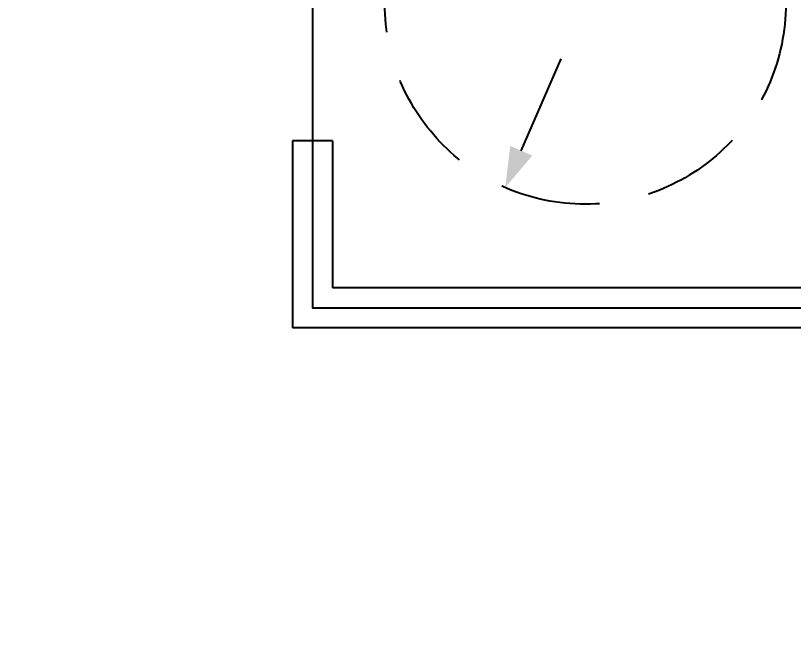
# Model space of a CAD drawing. Header units: millimetres. Extents: x -3377 to 119122, y -22007 to 15479.
# Drawn here: x 28576.8 to 28867.8, y 9708.1 to 9941.2 of the extents above; entities that cross this region are included whole.
import ezdxf

# ---------------------------------------------------------------- set-up
doc = ezdxf.new("R2010")
doc.units = ezdxf.units.MM
doc.header["$LTSCALE"] = 150
doc.header["$MEASUREMENT"] = 0
doc.linetypes.add('HIDDEN', pattern=[0.375, 0.25, -0.125])
doc.layers.get('0').update_dxf_attribs({"plot": 0})
doc.layers.add('AREA', color=3, linetype='Continuous', plot=False)
doc.layers.add('S-ARCH', color=252, linetype='Continuous', plot=False)
doc.layers.add('DIM1', color=7, linetype='Continuous')
doc.layers.add('WALL', color=2, linetype='Continuous')
doc.styles.add('C1', font='', dxfattribs={"bigfont": 'japanese.shx'})
doc.styles.get('C1').set_extended_font_data('微軟正黑體')
doc.dimstyles.new('DIMAA', dxfattribs={"dimscale": 100, "dimtxt": 0.25, "dimasz": 0.15, "dimexe": 0.2, "dimexo": 0, "dimgap": 0.09, "dimtad": 1, "dimdec": 4, "dimdsep": 46, "dimtxsty": 'C1', "dimblk": 'ARROW', "dimblk1": 'ARROW', "dimblk2": 'ARROW', "dimsah": 1, "dimcen": 0.5, "dimadec": 4, "dimazin": 0, "dimtfac": 1, "dimtix": 1, "dimtmove": 2, "dimatfit": 3, "dimfxl": 0, "dimtolj": 1, "dimarcsym": 0})

# ---------------------------------------------------------------- blocks, each defined once
blk = doc.blocks.new('ARROW')
blk.add_solid([(0, 0), (-1, 0.3), (-1, -0.3)])
blk = doc.blocks.new('*D187')
at = {"layer": 'DEFPOINTS', "color": 0, "linetype": 'HIDDEN', "transparency": 16777216}
for p in [(76251.93, 4342.02), (76191.97, 4204.52)]:
    blk.add_point(p, dxfattribs=at)
at = {"layer": 'DIM1', "color": 0, "linetype": 'HIDDEN', "lineweight": -2, "transparency": 16777216}
for p, q in [((76245.93, 4328.27), (76237.01, 4307.81)), ((76197.97, 4218.27), (76217.83, 4263.82))]:
    blk.add_line(p, q, dxfattribs=at)
at = {"layer": 'DIM1', "color": 0, "linetype": 'HIDDEN', "lineweight": -2, "transparency": 16777216, "xscale": 15, "yscale": 15, "zscale": 15}
for p, rotation in [((76251.93, 4342.02), 66.4403696176056), ((76191.97, 4204.52), 246.4403696176056)]:
    blk.add_blockref('ARROW', p, dxfattribs=dict(at, rotation=rotation))
at = {"layer": 'DIM1', "color": 0, "linetype": 'HIDDEN', "transparency": 16777216, "insert": (76245.01, 4285.81), "char_height": 25, "attachment_point": 5, "rotation": 359.9999, "style": 'C1'}
blk.add_mtext('\\A1;%%c=150', dxfattribs=at)
blk = doc.blocks.new('A$C704E4F0D')
at = {"layer": 'AREA', "color": 252}
for points in [[(-1377.5, -767.5), (-1377.5, -775), (-1577.5, -775), (-1577.5, -90), (-1472.5, -90), (-1472.5, 557.5), (-757.5, 557.5), (-757.5, 352.5), (247.5, 352.5), (247.5, 127.5), (-757.5, 127.5), (-757.5, -262.5), (-502.5, -262.5), (-502.5, -760), (-502.5, -767.5)], [(-1377.5, -767.5), (-1377.5, -135), (-1472.5, -135), (-1472.5, 557.5), (-757.5, 557.5), (-757.5, 352.5), (247.5, 352.5), (247.5, 127.5), (-757.5, 127.5), (-757.5, -262.5), (-502.5, -262.5), (-502.5, -767.5)]]:
    blk.add_lwpolyline(points, close=True, dxfattribs=at)
at = {"layer": 'DIM1', "color": 252, "linetype": 'HIDDEN'}
blk.add_circle((-655.36517, 466.28346), 75, dxfattribs=at)
at = {"layer": 'WALL', "color": 252}
blk.add_line((-750, 415), (-765, 415), dxfattribs=at)
for points in [[(-765, 415), (-765, 345)], [(-750, 415), (-750, 360)], [(-510, 360), (-750, 360)], [(-510, 345), (-765, 345)]]:
    blk.add_lwpolyline(points, dxfattribs=at)
at = {"layer": 'DIM1', "color": 252, "linetype": 'HIDDEN'}
dim = blk.add_diameter_dim_2p(p1=(-685.34291, 397.53512), p2=(-625.38742, 535.03181), text='%%c=150', dimstyle='DIMAA', dxfattribs=at)
dim.commit()
dim.dimension.update_dxf_attribs({"geometry": '*D187', "text_midpoint": (-632.3079, 478.82952), "dimtype": 131, "text_rotation": 359.9999, "insert": (-76877.31577, -3806.98405)})
blk = doc.blocks.new('2021-1102')
blk.add_blockref('A$C704E4F0D', (17334.93, -6040.97))

msp = doc.modelspace()

# ---------------------------------------------------------------- block references
at = {"layer": 'S-ARCH'}
msp.add_blockref('2021-1102', (12110.4, 15520.27), dxfattribs=at)

doc.saveas('drawing.dxf')
